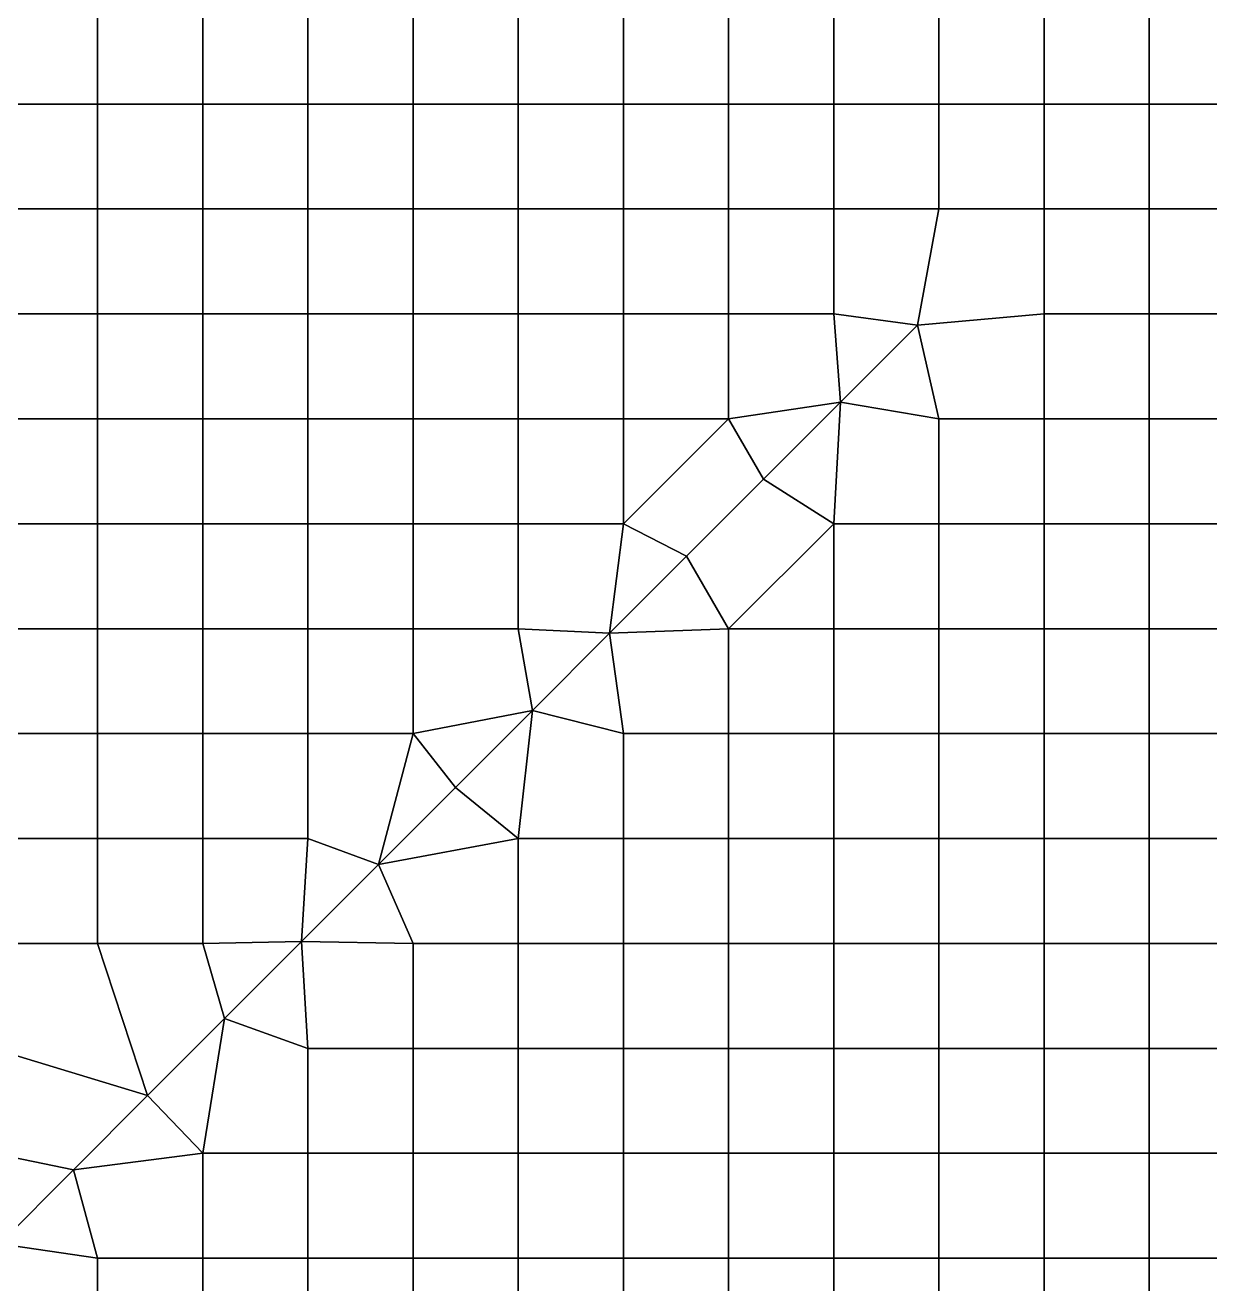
# Model space of a CAD drawing. Extents: x -13 to 39.3, y -26.5 to 20.6.
# Drawn here: x -0.25 to 5.41, y -14.12 to -8.11 of the extents above; entities that cross this region are included whole.
import ezdxf

# ---------------------------------------------------------------- set-up
doc = ezdxf.new("R2010")
doc.units = 0
doc.layers.add('BARS', color=1, linetype='CONTINUOUS')
doc.layers.add('FACES', color=5, linetype='CONTINUOUS')

msp = doc.modelspace()

# ---------------------------------------------------------------- linework, layer by layer
at = {"layer": 'BARS'}
for p, q in [((3.64296, -9.91364), (4.01066, -9.54594)), ((3.64296, -9.91364, 3.3), (4.01066, -9.54594, 3.3)), ((3.27527, -10.2813), (3.64296, -9.91364)), ((3.27527, -10.2813, 3.3), (3.64296, -9.91364, 3.3)), ((2.90757, -10.649), (3.27527, -10.2813)), ((2.90757, -10.649, 3.3), (3.27527, -10.2813, 3.3)), ((2.53988, -11.0167), (2.90757, -10.649)), ((2.53988, -11.0167, 3.3), (2.90757, -10.649, 3.3)), ((2.17218, -11.3844), (2.53988, -11.0167)), ((2.17218, -11.3844, 3.3), (2.53988, -11.0167, 3.3)), ((1.80449, -11.7521), (2.17218, -11.3844)), ((1.80449, -11.7521, 3.3), (2.17218, -11.3844, 3.3)), ((1.43679, -12.1198), (1.80449, -11.7521)), ((1.43679, -12.1198, 3.3), (1.80449, -11.7521, 3.3)), ((1.0691, -12.4875), (1.43679, -12.1198)), ((1.0691, -12.4875, 3.3), (1.43679, -12.1198, 3.3)), ((0.701401, -12.8552), (1.0691, -12.4875)), ((0.701401, -12.8552, 3.3), (1.0691, -12.4875, 3.3)), ((0.333705, -13.2229), (0.701401, -12.8552)), ((0.333705, -13.2229, 3.3), (0.701401, -12.8552, 3.3)), ((-0.019848, -13.5765), (0.333705, -13.2229)), ((-0.019848, -13.5765, 3.3), (0.333705, -13.2229, 3.3)), ((-0.373402, -13.93), (-0.019848, -13.5765)), ((-0.373402, -13.93, 3.3), (-0.019848, -13.5765, 3.3))]:
    msp.add_line(p, q, dxfattribs=at)
at = {"layer": 'FACES'}
for points in [[(0.095049, -7.99033), (-0.407065, -7.99033), (-0.407065, -8.49103), (0.095049, -8.49103)], [(0.095049, -7.99033, 3.3), (-0.407065, -7.99033, 3.3), (-0.407065, -8.49103, 3.3), (0.095049, -8.49103, 3.3)], [(0.597162, -7.99033), (0.095049, -7.99033), (0.095049, -8.49103), (0.597162, -8.49103)], [(0.597162, -7.99033, 3.3), (0.095049, -7.99033, 3.3), (0.095049, -8.49103, 3.3), (0.597162, -8.49103, 3.3)], [(1.09928, -7.99033), (0.597162, -7.99033), (0.597162, -8.49103), (1.09928, -8.49103)], [(1.09928, -7.99033, 3.3), (0.597162, -7.99033, 3.3), (0.597162, -8.49103, 3.3), (1.09928, -8.49103, 3.3)], [(1.60139, -7.99033), (1.09928, -7.99033), (1.09928, -8.49103), (1.60139, -8.49103)], [(1.60139, -7.99033, 3.3), (1.09928, -7.99033, 3.3), (1.09928, -8.49103, 3.3), (1.60139, -8.49103, 3.3)], [(2.1035, -7.99033), (1.60139, -7.99033), (1.60139, -8.49103), (2.1035, -8.49103)], [(2.1035, -7.99033, 3.3), (1.60139, -7.99033, 3.3), (1.60139, -8.49103, 3.3), (2.1035, -8.49103, 3.3)], [(2.60562, -7.99033), (2.1035, -7.99033), (2.1035, -8.49103), (2.60562, -8.49103)], [(2.60562, -7.99033, 3.3), (2.1035, -7.99033, 3.3), (2.1035, -8.49103, 3.3), (2.60562, -8.49103, 3.3)], [(3.10773, -7.99033), (2.60562, -7.99033), (2.60562, -8.49103), (3.10773, -8.49103)], [(3.10773, -7.99033, 3.3), (2.60562, -7.99033, 3.3), (2.60562, -8.49103, 3.3), (3.10773, -8.49103, 3.3)], [(3.60984, -7.99033), (3.10773, -7.99033), (3.10773, -8.49103), (3.60984, -8.49103)], [(3.60984, -7.99033, 3.3), (3.10773, -7.99033, 3.3), (3.10773, -8.49103, 3.3), (3.60984, -8.49103, 3.3)], [(4.11196, -7.99033), (3.60984, -7.99033), (3.60984, -8.49103), (4.11196, -8.49103)], [(4.11196, -7.99033, 3.3), (3.60984, -7.99033, 3.3), (3.60984, -8.49103, 3.3), (4.11196, -8.49103, 3.3)], [(4.61407, -7.99033), (4.11196, -7.99033), (4.11196, -8.49103), (4.61407, -8.49103)], [(4.61407, -7.99033, 3.3), (4.11196, -7.99033, 3.3), (4.11196, -8.49103, 3.3), (4.61407, -8.49103, 3.3)], [(5.11618, -7.99033), (4.61407, -7.99033), (4.61407, -8.49103), (5.11618, -8.49103)], [(5.11618, -7.99033, 3.3), (4.61407, -7.99033, 3.3), (4.61407, -8.49103, 3.3), (5.11618, -8.49103, 3.3)], [(5.6183, -7.99033), (5.11618, -7.99033), (5.11618, -8.49103), (5.6183, -8.49103)], [(5.6183, -7.99033, 3.3), (5.11618, -7.99033, 3.3), (5.11618, -8.49103, 3.3), (5.6183, -8.49103, 3.3)], [(0.095049, -8.49103), (-0.407065, -8.49103), (-0.407065, -8.99174), (0.095049, -8.99174)], [(0.095049, -8.49103, 3.3), (-0.407065, -8.49103, 3.3), (-0.407065, -8.99174, 3.3), (0.095049, -8.99174, 3.3)], [(0.597162, -8.49103), (0.095049, -8.49103), (0.095049, -8.99174), (0.597162, -8.99174)], [(0.597162, -8.49103, 3.3), (0.095049, -8.49103, 3.3), (0.095049, -8.99174, 3.3), (0.597162, -8.99174, 3.3)], [(1.09928, -8.49103), (0.597162, -8.49103), (0.597162, -8.99174), (1.09928, -8.99174)], [(1.09928, -8.49103, 3.3), (0.597162, -8.49103, 3.3), (0.597162, -8.99174, 3.3), (1.09928, -8.99174, 3.3)], [(1.60139, -8.49103), (1.09928, -8.49103), (1.09928, -8.99174), (1.60139, -8.99174)], [(1.60139, -8.49103, 3.3), (1.09928, -8.49103, 3.3), (1.09928, -8.99174, 3.3), (1.60139, -8.99174, 3.3)], [(2.1035, -8.49103), (1.60139, -8.49103), (1.60139, -8.99174), (2.1035, -8.99174)], [(2.1035, -8.49103, 3.3), (1.60139, -8.49103, 3.3), (1.60139, -8.99174, 3.3), (2.1035, -8.99174, 3.3)], [(2.60562, -8.49103), (2.1035, -8.49103), (2.1035, -8.99174), (2.60562, -8.99174)], [(2.60562, -8.49103, 3.3), (2.1035, -8.49103, 3.3), (2.1035, -8.99174, 3.3), (2.60562, -8.99174, 3.3)], [(3.10773, -8.49103), (2.60562, -8.49103), (2.60562, -8.99174), (3.10773, -8.99174)], [(3.10773, -8.49103, 3.3), (2.60562, -8.49103, 3.3), (2.60562, -8.99174, 3.3), (3.10773, -8.99174, 3.3)], [(3.60984, -8.49103), (3.10773, -8.49103), (3.10773, -8.99174), (3.60984, -8.99174)], [(3.60984, -8.49103, 3.3), (3.10773, -8.49103, 3.3), (3.10773, -8.99174, 3.3), (3.60984, -8.99174, 3.3)], [(4.11196, -8.49103), (3.60984, -8.49103), (3.60984, -8.99174), (4.11196, -8.99174)], [(4.11196, -8.49103, 3.3), (3.60984, -8.49103, 3.3), (3.60984, -8.99174, 3.3), (4.11196, -8.99174, 3.3)], [(4.61407, -8.49103), (4.11196, -8.49103), (4.11196, -8.99174), (4.61407, -8.99174)], [(4.61407, -8.49103, 3.3), (4.11196, -8.49103, 3.3), (4.11196, -8.99174, 3.3), (4.61407, -8.99174, 3.3)], [(5.11618, -8.49103), (4.61407, -8.49103), (4.61407, -8.99174), (5.11618, -8.99174)], [(5.11618, -8.49103, 3.3), (4.61407, -8.49103, 3.3), (4.61407, -8.99174, 3.3), (5.11618, -8.99174, 3.3)], [(5.6183, -8.49103), (5.11618, -8.49103), (5.11618, -8.99174), (5.6183, -8.99174)], [(5.6183, -8.49103, 3.3), (5.11618, -8.49103, 3.3), (5.11618, -8.99174, 3.3), (5.6183, -8.99174, 3.3)], [(0.095049, -8.99174), (-0.407065, -8.99174), (-0.407065, -9.49245), (0.095049, -9.49245)], [(0.095049, -8.99174, 3.3), (-0.407065, -8.99174, 3.3), (-0.407065, -9.49245, 3.3), (0.095049, -9.49245, 3.3)], [(0.597162, -8.99174), (0.095049, -8.99174), (0.095049, -9.49245), (0.597162, -9.49245)], [(0.597162, -8.99174, 3.3), (0.095049, -8.99174, 3.3), (0.095049, -9.49245, 3.3), (0.597162, -9.49245, 3.3)], [(1.09928, -8.99174), (0.597162, -8.99174), (0.597162, -9.49245), (1.09928, -9.49245)], [(1.09928, -8.99174, 3.3), (0.597162, -8.99174, 3.3), (0.597162, -9.49245, 3.3), (1.09928, -9.49245, 3.3)], [(1.60139, -8.99174), (1.09928, -8.99174), (1.09928, -9.49245), (1.60139, -9.49245)], [(1.60139, -8.99174, 3.3), (1.09928, -8.99174, 3.3), (1.09928, -9.49245, 3.3), (1.60139, -9.49245, 3.3)], [(2.1035, -8.99174), (1.60139, -8.99174), (1.60139, -9.49245), (2.1035, -9.49245)], [(2.1035, -8.99174, 3.3), (1.60139, -8.99174, 3.3), (1.60139, -9.49245, 3.3), (2.1035, -9.49245, 3.3)], [(2.60562, -8.99174), (2.1035, -8.99174), (2.1035, -9.49245), (2.60562, -9.49245)], [(2.60562, -8.99174, 3.3), (2.1035, -8.99174, 3.3), (2.1035, -9.49245, 3.3), (2.60562, -9.49245, 3.3)], [(3.10773, -8.99174), (2.60562, -8.99174), (2.60562, -9.49245), (3.10773, -9.49245)], [(3.10773, -8.99174, 3.3), (2.60562, -8.99174, 3.3), (2.60562, -9.49245, 3.3), (3.10773, -9.49245, 3.3)], [(3.60984, -8.99174), (3.10773, -8.99174), (3.10773, -9.49245), (3.60984, -9.49245)], [(3.60984, -8.99174, 3.3), (3.10773, -8.99174, 3.3), (3.10773, -9.49245, 3.3), (3.60984, -9.49245, 3.3)], [(4.11196, -8.99174), (3.60984, -8.99174), (3.60984, -9.49245), (4.01066, -9.54594)], [(4.11196, -8.99174, 3.3), (3.60984, -8.99174, 3.3), (3.60984, -9.49245, 3.3), (4.01066, -9.54594, 3.3)], [(4.61407, -8.99174), (4.11196, -8.99174), (4.01066, -9.54594), (4.61407, -9.49245)], [(4.61407, -8.99174, 3.3), (4.11196, -8.99174, 3.3), (4.01066, -9.54594, 3.3), (4.61407, -9.49245, 3.3)], [(5.11618, -8.99174), (4.61407, -8.99174), (4.61407, -9.49245), (5.11618, -9.49245)], [(5.11618, -8.99174, 3.3), (4.61407, -8.99174, 3.3), (4.61407, -9.49245, 3.3), (5.11618, -9.49245, 3.3)], [(5.6183, -8.99174), (5.11618, -8.99174), (5.11618, -9.49245), (5.6183, -9.49245)], [(5.6183, -8.99174, 3.3), (5.11618, -8.99174, 3.3), (5.11618, -9.49245, 3.3), (5.6183, -9.49245, 3.3)], [(0.095049, -9.49245), (-0.407065, -9.49245), (-0.407065, -9.99316), (0.095049, -9.99316)], [(0.095049, -9.49245, 3.3), (-0.407065, -9.49245, 3.3), (-0.407065, -9.99316, 3.3), (0.095049, -9.99316, 3.3)], [(0.597162, -9.49245), (0.095049, -9.49245), (0.095049, -9.99316), (0.597162, -9.99316)], [(0.597162, -9.49245, 3.3), (0.095049, -9.49245, 3.3), (0.095049, -9.99316, 3.3), (0.597162, -9.99316, 3.3)], [(1.09928, -9.49245), (0.597162, -9.49245), (0.597162, -9.99316), (1.09928, -9.99316)], [(1.09928, -9.49245, 3.3), (0.597162, -9.49245, 3.3), (0.597162, -9.99316, 3.3), (1.09928, -9.99316, 3.3)], [(1.60139, -9.49245), (1.09928, -9.49245), (1.09928, -9.99316), (1.60139, -9.99316)], [(1.60139, -9.49245, 3.3), (1.09928, -9.49245, 3.3), (1.09928, -9.99316, 3.3), (1.60139, -9.99316, 3.3)], [(2.1035, -9.49245), (1.60139, -9.49245), (1.60139, -9.99316), (2.1035, -9.99316)], [(2.1035, -9.49245, 3.3), (1.60139, -9.49245, 3.3), (1.60139, -9.99316, 3.3), (2.1035, -9.99316, 3.3)], [(2.60562, -9.49245), (2.1035, -9.49245), (2.1035, -9.99316), (2.60562, -9.99316)], [(2.60562, -9.49245, 3.3), (2.1035, -9.49245, 3.3), (2.1035, -9.99316, 3.3), (2.60562, -9.99316, 3.3)], [(3.10773, -9.49245), (2.60562, -9.49245), (2.60562, -9.99316), (3.10773, -9.99316)], [(3.10773, -9.49245, 3.3), (2.60562, -9.49245, 3.3), (2.60562, -9.99316, 3.3), (3.10773, -9.99316, 3.3)], [(3.64296, -9.91364), (3.60984, -9.49245), (3.10773, -9.49245), (3.10773, -9.99316)], [(3.64296, -9.91364, 3.3), (3.60984, -9.49245, 3.3), (3.10773, -9.49245, 3.3), (3.10773, -9.99316, 3.3)], [(4.01066, -9.54594), (3.60984, -9.49245), (3.64296, -9.91364)], [(4.01066, -9.54594, 3.3), (3.60984, -9.49245, 3.3), (3.64296, -9.91364, 3.3)], [(4.11196, -9.99316), (4.01066, -9.54594), (3.64296, -9.91364)], [(3.64296, -9.91364), (3.64296, -9.91364, 0.66), (4.01066, -9.54594, 0.66), (4.01066, -9.54594)], [(4.01066, -9.54594, 0.66), (3.64296, -9.91364, 0.66), (3.64296, -9.91364, 1.32), (4.01066, -9.54594, 1.32)], [(4.01066, -9.54594, 1.32), (3.64296, -9.91364, 1.32), (3.64296, -9.91364, 1.98), (4.01066, -9.54594, 1.98)], [(4.01066, -9.54594, 1.98), (3.64296, -9.91364, 1.98), (3.64296, -9.91364, 2.64), (4.01066, -9.54594, 2.64)], [(4.01066, -9.54594, 2.64), (3.64296, -9.91364, 2.64), (3.64296, -9.91364, 3.3), (4.01066, -9.54594, 3.3)], [(4.11196, -9.99316, 3.3), (4.01066, -9.54594, 3.3), (3.64296, -9.91364, 3.3)], [(4.61407, -9.49245), (4.01066, -9.54594), (4.11196, -9.99316), (4.61407, -9.99316)], [(4.61407, -9.49245, 3.3), (4.01066, -9.54594, 3.3), (4.11196, -9.99316, 3.3), (4.61407, -9.99316, 3.3)], [(5.11618, -9.49245), (4.61407, -9.49245), (4.61407, -9.99316), (5.11618, -9.99316)], [(5.11618, -9.49245, 3.3), (4.61407, -9.49245, 3.3), (4.61407, -9.99316, 3.3), (5.11618, -9.99316, 3.3)], [(5.6183, -9.49245), (5.11618, -9.49245), (5.11618, -9.99316), (5.6183, -9.99316)], [(5.6183, -9.49245, 3.3), (5.11618, -9.49245, 3.3), (5.11618, -9.99316, 3.3), (5.6183, -9.99316, 3.3)], [(3.27527, -10.2813), (3.64296, -9.91364), (3.10773, -9.99316)], [(3.27527, -10.2813, 3.3), (3.64296, -9.91364, 3.3), (3.10773, -9.99316, 3.3)], [(3.60984, -10.4939), (3.64296, -9.91364), (3.27527, -10.2813)], [(3.27527, -10.2813), (3.27527, -10.2813, 0.66), (3.64296, -9.91364, 0.66), (3.64296, -9.91364)], [(3.27527, -10.2813, 0.66), (3.27527, -10.2813, 1.32), (3.64296, -9.91364, 1.32), (3.64296, -9.91364, 0.66)], [(3.27527, -10.2813, 1.32), (3.27527, -10.2813, 1.98), (3.64296, -9.91364, 1.98), (3.64296, -9.91364, 1.32)], [(3.27527, -10.2813, 1.98), (3.27527, -10.2813, 2.64), (3.64296, -9.91364, 2.64), (3.64296, -9.91364, 1.98)], [(3.64296, -9.91364, 2.64), (3.27527, -10.2813, 2.64), (3.27527, -10.2813, 3.3), (3.64296, -9.91364, 3.3)], [(3.60984, -10.4939, 3.3), (3.64296, -9.91364, 3.3), (3.27527, -10.2813, 3.3)], [(4.11196, -9.99316), (3.64296, -9.91364), (3.60984, -10.4939), (4.11196, -10.4939)], [(4.11196, -9.99316, 3.3), (3.64296, -9.91364, 3.3), (3.60984, -10.4939, 3.3), (4.11196, -10.4939, 3.3)], [(0.095049, -9.99316), (-0.407065, -9.99316), (-0.407065, -10.4939), (0.095049, -10.4939)], [(0.095049, -9.99316, 3.3), (-0.407065, -9.99316, 3.3), (-0.407065, -10.4939, 3.3), (0.095049, -10.4939, 3.3)], [(0.597162, -9.99316), (0.095049, -9.99316), (0.095049, -10.4939), (0.597162, -10.4939)], [(0.597162, -9.99316, 3.3), (0.095049, -9.99316, 3.3), (0.095049, -10.4939, 3.3), (0.597162, -10.4939, 3.3)], [(1.09928, -9.99316), (0.597162, -9.99316), (0.597162, -10.4939), (1.09928, -10.4939)], [(1.09928, -9.99316, 3.3), (0.597162, -9.99316, 3.3), (0.597162, -10.4939, 3.3), (1.09928, -10.4939, 3.3)], [(1.60139, -9.99316), (1.09928, -9.99316), (1.09928, -10.4939), (1.60139, -10.4939)], [(1.60139, -9.99316, 3.3), (1.09928, -9.99316, 3.3), (1.09928, -10.4939, 3.3), (1.60139, -10.4939, 3.3)], [(2.1035, -9.99316), (1.60139, -9.99316), (1.60139, -10.4939), (2.1035, -10.4939)], [(2.1035, -9.99316, 3.3), (1.60139, -9.99316, 3.3), (1.60139, -10.4939, 3.3), (2.1035, -10.4939, 3.3)], [(2.60562, -9.99316), (2.1035, -9.99316), (2.1035, -10.4939), (2.60562, -10.4939)], [(2.60562, -9.99316, 3.3), (2.1035, -9.99316, 3.3), (2.1035, -10.4939, 3.3), (2.60562, -10.4939, 3.3)], [(2.90757, -10.649), (3.27527, -10.2813), (3.10773, -9.99316), (2.60562, -10.4939)], [(3.10773, -9.99316), (2.60562, -9.99316), (2.60562, -10.4939)], [(2.90757, -10.649, 3.3), (3.27527, -10.2813, 3.3), (3.10773, -9.99316, 3.3), (2.60562, -10.4939, 3.3)], [(3.10773, -9.99316, 3.3), (2.60562, -9.99316, 3.3), (2.60562, -10.4939, 3.3)], [(4.61407, -9.99316), (4.11196, -9.99316), (4.11196, -10.4939), (4.61407, -10.4939)], [(4.61407, -9.99316, 3.3), (4.11196, -9.99316, 3.3), (4.11196, -10.4939, 3.3), (4.61407, -10.4939, 3.3)], [(5.11618, -9.99316), (4.61407, -9.99316), (4.61407, -10.4939), (5.11618, -10.4939)], [(5.11618, -9.99316, 3.3), (4.61407, -9.99316, 3.3), (4.61407, -10.4939, 3.3), (5.11618, -10.4939, 3.3)], [(5.6183, -9.99316), (5.11618, -9.99316), (5.11618, -10.4939), (5.6183, -10.4939)], [(5.6183, -9.99316, 3.3), (5.11618, -9.99316, 3.3), (5.11618, -10.4939, 3.3), (5.6183, -10.4939, 3.3)], [(3.60984, -10.4939), (3.27527, -10.2813), (2.90757, -10.649), (3.10773, -10.9946)], [(2.90757, -10.649), (2.90757, -10.649, 0.66), (3.27527, -10.2813, 0.66), (3.27527, -10.2813)], [(2.90757, -10.649, 0.66), (2.90757, -10.649, 1.32), (3.27527, -10.2813, 1.32), (3.27527, -10.2813, 0.66)], [(2.90757, -10.649, 1.32), (2.90757, -10.649, 1.98), (3.27527, -10.2813, 1.98), (3.27527, -10.2813, 1.32)], [(2.90757, -10.649, 1.98), (2.90757, -10.649, 2.64), (3.27527, -10.2813, 2.64), (3.27527, -10.2813, 1.98)], [(3.27527, -10.2813, 2.64), (2.90757, -10.649, 2.64), (2.90757, -10.649, 3.3), (3.27527, -10.2813, 3.3)], [(3.60984, -10.4939, 3.3), (3.27527, -10.2813, 3.3), (2.90757, -10.649, 3.3), (3.10773, -10.9946, 3.3)], [(0.095049, -10.4939), (-0.407065, -10.4939), (-0.407065, -10.9946), (0.095049, -10.9946)], [(0.095049, -10.4939, 3.3), (-0.407065, -10.4939, 3.3), (-0.407065, -10.9946, 3.3), (0.095049, -10.9946, 3.3)], [(0.597162, -10.4939), (0.095049, -10.4939), (0.095049, -10.9946), (0.597162, -10.9946)], [(0.597162, -10.4939, 3.3), (0.095049, -10.4939, 3.3), (0.095049, -10.9946, 3.3), (0.597162, -10.9946, 3.3)], [(1.09928, -10.4939), (0.597162, -10.4939), (0.597162, -10.9946), (1.09928, -10.9946)], [(1.09928, -10.4939, 3.3), (0.597162, -10.4939, 3.3), (0.597162, -10.9946, 3.3), (1.09928, -10.9946, 3.3)], [(1.60139, -10.4939), (1.09928, -10.4939), (1.09928, -10.9946), (1.60139, -10.9946)], [(1.60139, -10.4939, 3.3), (1.09928, -10.4939, 3.3), (1.09928, -10.9946, 3.3), (1.60139, -10.9946, 3.3)], [(2.1035, -10.4939), (1.60139, -10.4939), (1.60139, -10.9946), (2.1035, -10.9946)], [(2.1035, -10.4939, 3.3), (1.60139, -10.4939, 3.3), (1.60139, -10.9946, 3.3), (2.1035, -10.9946, 3.3)], [(2.53988, -11.0167), (2.60562, -10.4939), (2.1035, -10.4939), (2.1035, -10.9946)], [(2.53988, -11.0167, 3.3), (2.60562, -10.4939, 3.3), (2.1035, -10.4939, 3.3), (2.1035, -10.9946, 3.3)], [(2.90757, -10.649), (2.60562, -10.4939), (2.53988, -11.0167)], [(2.90757, -10.649, 3.3), (2.60562, -10.4939, 3.3), (2.53988, -11.0167, 3.3)], [(3.60984, -10.4939), (3.10773, -10.9946), (3.60984, -10.9946)], [(3.60984, -10.4939, 3.3), (3.10773, -10.9946, 3.3), (3.60984, -10.9946, 3.3)], [(4.11196, -10.4939), (3.60984, -10.4939), (3.60984, -10.9946), (4.11196, -10.9946)], [(4.11196, -10.4939, 3.3), (3.60984, -10.4939, 3.3), (3.60984, -10.9946, 3.3), (4.11196, -10.9946, 3.3)], [(4.61407, -10.4939), (4.11196, -10.4939), (4.11196, -10.9946), (4.61407, -10.9946)], [(4.61407, -10.4939, 3.3), (4.11196, -10.4939, 3.3), (4.11196, -10.9946, 3.3), (4.61407, -10.9946, 3.3)], [(5.11618, -10.4939), (4.61407, -10.4939), (4.61407, -10.9946), (5.11618, -10.9946)], [(5.11618, -10.4939, 3.3), (4.61407, -10.4939, 3.3), (4.61407, -10.9946, 3.3), (5.11618, -10.9946, 3.3)], [(5.6183, -10.4939), (5.11618, -10.4939), (5.11618, -10.9946), (5.6183, -10.9946)], [(5.6183, -10.4939, 3.3), (5.11618, -10.4939, 3.3), (5.11618, -10.9946, 3.3), (5.6183, -10.9946, 3.3)], [(3.10773, -10.9946), (2.90757, -10.649), (2.53988, -11.0167)], [(2.53988, -11.0167), (2.53988, -11.0167, 0.66), (2.90757, -10.649, 0.66), (2.90757, -10.649)], [(2.53988, -11.0167, 0.66), (2.53988, -11.0167, 1.32), (2.90757, -10.649, 1.32), (2.90757, -10.649, 0.66)], [(2.53988, -11.0167, 1.32), (2.53988, -11.0167, 1.98), (2.90757, -10.649, 1.98), (2.90757, -10.649, 1.32)], [(2.53988, -11.0167, 1.98), (2.53988, -11.0167, 2.64), (2.90757, -10.649, 2.64), (2.90757, -10.649, 1.98)], [(2.90757, -10.649, 2.64), (2.53988, -11.0167, 2.64), (2.53988, -11.0167, 3.3), (2.90757, -10.649, 3.3)], [(3.10773, -10.9946, 3.3), (2.90757, -10.649, 3.3), (2.53988, -11.0167, 3.3)], [(0.095049, -10.9946), (-0.407065, -10.9946), (-0.407065, -11.4953), (0.095049, -11.4953)], [(0.095049, -10.9946, 3.3), (-0.407065, -10.9946, 3.3), (-0.407065, -11.4953, 3.3), (0.095049, -11.4953, 3.3)], [(0.597162, -10.9946), (0.095049, -10.9946), (0.095049, -11.4953), (0.597162, -11.4953)], [(0.597162, -10.9946, 3.3), (0.095049, -10.9946, 3.3), (0.095049, -11.4953, 3.3), (0.597162, -11.4953, 3.3)], [(1.09928, -10.9946), (0.597162, -10.9946), (0.597162, -11.4953), (1.09928, -11.4953)], [(1.09928, -10.9946, 3.3), (0.597162, -10.9946, 3.3), (0.597162, -11.4953, 3.3), (1.09928, -11.4953, 3.3)], [(1.60139, -10.9946), (1.09928, -10.9946), (1.09928, -11.4953), (1.60139, -11.4953)], [(1.60139, -10.9946, 3.3), (1.09928, -10.9946, 3.3), (1.09928, -11.4953, 3.3), (1.60139, -11.4953, 3.3)], [(2.17218, -11.3844), (2.1035, -10.9946), (1.60139, -10.9946), (1.60139, -11.4953)], [(2.17218, -11.3844, 3.3), (2.1035, -10.9946, 3.3), (1.60139, -10.9946, 3.3), (1.60139, -11.4953, 3.3)], [(2.17218, -11.3844), (2.53988, -11.0167), (2.1035, -10.9946)], [(2.17218, -11.3844, 3.3), (2.53988, -11.0167, 3.3), (2.1035, -10.9946, 3.3)], [(2.60562, -11.4953), (2.53988, -11.0167), (2.17218, -11.3844)], [(2.17218, -11.3844), (2.17218, -11.3844, 0.66), (2.53988, -11.0167, 0.66), (2.53988, -11.0167)], [(2.17218, -11.3844, 0.66), (2.17218, -11.3844, 1.32), (2.53988, -11.0167, 1.32), (2.53988, -11.0167, 0.66)], [(2.17218, -11.3844, 1.32), (2.17218, -11.3844, 1.98), (2.53988, -11.0167, 1.98), (2.53988, -11.0167, 1.32)], [(2.17218, -11.3844, 1.98), (2.17218, -11.3844, 2.64), (2.53988, -11.0167, 2.64), (2.53988, -11.0167, 1.98)], [(2.53988, -11.0167, 2.64), (2.17218, -11.3844, 2.64), (2.17218, -11.3844, 3.3), (2.53988, -11.0167, 3.3)], [(2.60562, -11.4953, 3.3), (2.53988, -11.0167, 3.3), (2.17218, -11.3844, 3.3)], [(3.10773, -10.9946), (2.53988, -11.0167), (2.60562, -11.4953), (3.10773, -11.4953)], [(3.10773, -10.9946, 3.3), (2.53988, -11.0167, 3.3), (2.60562, -11.4953, 3.3), (3.10773, -11.4953, 3.3)], [(3.60984, -10.9946), (3.10773, -10.9946), (3.10773, -11.4953), (3.60984, -11.4953)], [(3.60984, -10.9946, 3.3), (3.10773, -10.9946, 3.3), (3.10773, -11.4953, 3.3), (3.60984, -11.4953, 3.3)], [(4.11196, -10.9946), (3.60984, -10.9946), (3.60984, -11.4953), (4.11196, -11.4953)], [(4.11196, -10.9946, 3.3), (3.60984, -10.9946, 3.3), (3.60984, -11.4953, 3.3), (4.11196, -11.4953, 3.3)], [(4.61407, -10.9946), (4.11196, -10.9946), (4.11196, -11.4953), (4.61407, -11.4953)], [(4.61407, -10.9946, 3.3), (4.11196, -10.9946, 3.3), (4.11196, -11.4953, 3.3), (4.61407, -11.4953, 3.3)], [(5.11618, -10.9946), (4.61407, -10.9946), (4.61407, -11.4953), (5.11618, -11.4953)], [(5.11618, -10.9946, 3.3), (4.61407, -10.9946, 3.3), (4.61407, -11.4953, 3.3), (5.11618, -11.4953, 3.3)], [(5.6183, -10.9946), (5.11618, -10.9946), (5.11618, -11.4953), (5.6183, -11.4953)], [(5.6183, -10.9946, 3.3), (5.11618, -10.9946, 3.3), (5.11618, -11.4953, 3.3), (5.6183, -11.4953, 3.3)], [(1.80449, -11.7521), (2.17218, -11.3844), (1.60139, -11.4953)], [(1.80449, -11.7521, 3.3), (2.17218, -11.3844, 3.3), (1.60139, -11.4953, 3.3)], [(2.1035, -11.996), (2.17218, -11.3844), (1.80449, -11.7521)], [(1.80449, -11.7521), (1.80449, -11.7521, 0.66), (2.17218, -11.3844, 0.66), (2.17218, -11.3844)], [(1.80449, -11.7521, 0.66), (1.80449, -11.7521, 1.32), (2.17218, -11.3844, 1.32), (2.17218, -11.3844, 0.66)], [(1.80449, -11.7521, 1.32), (1.80449, -11.7521, 1.98), (2.17218, -11.3844, 1.98), (2.17218, -11.3844, 1.32)], [(1.80449, -11.7521, 1.98), (1.80449, -11.7521, 2.64), (2.17218, -11.3844, 2.64), (2.17218, -11.3844, 1.98)], [(2.17218, -11.3844, 2.64), (1.80449, -11.7521, 2.64), (1.80449, -11.7521, 3.3), (2.17218, -11.3844, 3.3)], [(2.1035, -11.996, 3.3), (2.17218, -11.3844, 3.3), (1.80449, -11.7521, 3.3)], [(2.60562, -11.4953), (2.17218, -11.3844), (2.1035, -11.996), (2.60562, -11.996)], [(2.60562, -11.4953, 3.3), (2.17218, -11.3844, 3.3), (2.1035, -11.996, 3.3), (2.60562, -11.996, 3.3)], [(0.095049, -11.4953), (-0.407065, -11.4953), (-0.407065, -11.996), (0.095049, -11.996)], [(0.095049, -11.4953, 3.3), (-0.407065, -11.4953, 3.3), (-0.407065, -11.996, 3.3), (0.095049, -11.996, 3.3)], [(0.597162, -11.4953), (0.095049, -11.4953), (0.095049, -11.996), (0.597162, -11.996)], [(0.597162, -11.4953, 3.3), (0.095049, -11.4953, 3.3), (0.095049, -11.996, 3.3), (0.597162, -11.996, 3.3)], [(1.09928, -11.4953), (0.597162, -11.4953), (0.597162, -11.996), (1.09928, -11.996)], [(1.09928, -11.4953, 3.3), (0.597162, -11.4953, 3.3), (0.597162, -11.996, 3.3), (1.09928, -11.996, 3.3)], [(1.43679, -12.1198), (1.60139, -11.4953), (1.09928, -11.4953), (1.09928, -11.996)], [(1.43679, -12.1198, 3.3), (1.60139, -11.4953, 3.3), (1.09928, -11.4953, 3.3), (1.09928, -11.996, 3.3)], [(1.43679, -12.1198), (1.80449, -11.7521), (1.60139, -11.4953)], [(1.43679, -12.1198, 3.3), (1.80449, -11.7521, 3.3), (1.60139, -11.4953, 3.3)], [(3.10773, -11.4953), (2.60562, -11.4953), (2.60562, -11.996), (3.10773, -11.996)], [(3.10773, -11.4953, 3.3), (2.60562, -11.4953, 3.3), (2.60562, -11.996, 3.3), (3.10773, -11.996, 3.3)], [(3.60984, -11.4953), (3.10773, -11.4953), (3.10773, -11.996), (3.60984, -11.996)], [(3.60984, -11.4953, 3.3), (3.10773, -11.4953, 3.3), (3.10773, -11.996, 3.3), (3.60984, -11.996, 3.3)], [(4.11196, -11.4953), (3.60984, -11.4953), (3.60984, -11.996), (4.11196, -11.996)], [(4.11196, -11.4953, 3.3), (3.60984, -11.4953, 3.3), (3.60984, -11.996, 3.3), (4.11196, -11.996, 3.3)], [(4.61407, -11.4953), (4.11196, -11.4953), (4.11196, -11.996), (4.61407, -11.996)], [(4.61407, -11.4953, 3.3), (4.11196, -11.4953, 3.3), (4.11196, -11.996, 3.3), (4.61407, -11.996, 3.3)], [(5.11618, -11.4953), (4.61407, -11.4953), (4.61407, -11.996), (5.11618, -11.996)], [(5.11618, -11.4953, 3.3), (4.61407, -11.4953, 3.3), (4.61407, -11.996, 3.3), (5.11618, -11.996, 3.3)], [(5.6183, -11.4953), (5.11618, -11.4953), (5.11618, -11.996), (5.6183, -11.996)], [(5.6183, -11.4953, 3.3), (5.11618, -11.4953, 3.3), (5.11618, -11.996, 3.3), (5.6183, -11.996, 3.3)], [(2.1035, -11.996), (1.80449, -11.7521), (1.43679, -12.1198)], [(1.43679, -12.1198), (1.43679, -12.1198, 0.66), (1.80449, -11.7521, 0.66), (1.80449, -11.7521)], [(1.43679, -12.1198, 0.66), (1.43679, -12.1198, 1.32), (1.80449, -11.7521, 1.32), (1.80449, -11.7521, 0.66)], [(1.43679, -12.1198, 1.32), (1.43679, -12.1198, 1.98), (1.80449, -11.7521, 1.98), (1.80449, -11.7521, 1.32)], [(1.43679, -12.1198, 1.98), (1.43679, -12.1198, 2.64), (1.80449, -11.7521, 2.64), (1.80449, -11.7521, 1.98)], [(1.80449, -11.7521, 2.64), (1.43679, -12.1198, 2.64), (1.43679, -12.1198, 3.3), (1.80449, -11.7521, 3.3)], [(2.1035, -11.996, 3.3), (1.80449, -11.7521, 3.3), (1.43679, -12.1198, 3.3)], [(0.095049, -11.996), (-0.407065, -11.996), (-0.407065, -12.4967), (0.095049, -12.4967)], [(0.095049, -11.996, 3.3), (-0.407065, -11.996, 3.3), (-0.407065, -12.4967, 3.3), (0.095049, -12.4967, 3.3)], [(0.597162, -11.996), (0.095049, -11.996), (0.095049, -12.4967), (0.597162, -12.4967)], [(0.597162, -11.996, 3.3), (0.095049, -11.996, 3.3), (0.095049, -12.4967, 3.3), (0.597162, -12.4967, 3.3)], [(1.0691, -12.4875), (1.09928, -11.996), (0.597162, -11.996), (0.597162, -12.4967)], [(1.0691, -12.4875, 3.3), (1.09928, -11.996, 3.3), (0.597162, -11.996, 3.3), (0.597162, -12.4967, 3.3)], [(1.43679, -12.1198), (1.09928, -11.996), (1.0691, -12.4875)], [(1.43679, -12.1198, 3.3), (1.09928, -11.996, 3.3), (1.0691, -12.4875, 3.3)], [(2.1035, -11.996), (1.43679, -12.1198), (1.60139, -12.4967), (2.1035, -12.4967)], [(2.1035, -11.996, 3.3), (1.43679, -12.1198, 3.3), (1.60139, -12.4967, 3.3), (2.1035, -12.4967, 3.3)], [(2.60562, -11.996), (2.1035, -11.996), (2.1035, -12.4967), (2.60562, -12.4967)], [(2.60562, -11.996, 3.3), (2.1035, -11.996, 3.3), (2.1035, -12.4967, 3.3), (2.60562, -12.4967, 3.3)], [(3.10773, -11.996), (2.60562, -11.996), (2.60562, -12.4967), (3.10773, -12.4967)], [(3.10773, -11.996, 3.3), (2.60562, -11.996, 3.3), (2.60562, -12.4967, 3.3), (3.10773, -12.4967, 3.3)], [(3.60984, -11.996), (3.10773, -11.996), (3.10773, -12.4967), (3.60984, -12.4967)], [(3.60984, -11.996, 3.3), (3.10773, -11.996, 3.3), (3.10773, -12.4967, 3.3), (3.60984, -12.4967, 3.3)], [(4.11196, -11.996), (3.60984, -11.996), (3.60984, -12.4967), (4.11196, -12.4967)], [(4.11196, -11.996, 3.3), (3.60984, -11.996, 3.3), (3.60984, -12.4967, 3.3), (4.11196, -12.4967, 3.3)], [(4.61407, -11.996), (4.11196, -11.996), (4.11196, -12.4967), (4.61407, -12.4967)], [(4.61407, -11.996, 3.3), (4.11196, -11.996, 3.3), (4.11196, -12.4967, 3.3), (4.61407, -12.4967, 3.3)], [(5.11618, -11.996), (4.61407, -11.996), (4.61407, -12.4967), (5.11618, -12.4967)], [(5.11618, -11.996, 3.3), (4.61407, -11.996, 3.3), (4.61407, -12.4967, 3.3), (5.11618, -12.4967, 3.3)], [(5.6183, -11.996), (5.11618, -11.996), (5.11618, -12.4967), (5.6183, -12.4967)], [(5.6183, -11.996, 3.3), (5.11618, -11.996, 3.3), (5.11618, -12.4967, 3.3), (5.6183, -12.4967, 3.3)], [(1.60139, -12.4967), (1.43679, -12.1198), (1.0691, -12.4875)], [(1.0691, -12.4875), (1.0691, -12.4875, 0.66), (1.43679, -12.1198, 0.66), (1.43679, -12.1198)], [(1.0691, -12.4875, 0.66), (1.0691, -12.4875, 1.32), (1.43679, -12.1198, 1.32), (1.43679, -12.1198, 0.66)], [(1.0691, -12.4875, 1.32), (1.0691, -12.4875, 1.98), (1.43679, -12.1198, 1.98), (1.43679, -12.1198, 1.32)], [(1.0691, -12.4875, 1.98), (1.0691, -12.4875, 2.64), (1.43679, -12.1198, 2.64), (1.43679, -12.1198, 1.98)], [(1.43679, -12.1198, 2.64), (1.0691, -12.4875, 2.64), (1.0691, -12.4875, 3.3), (1.43679, -12.1198, 3.3)], [(1.60139, -12.4967, 3.3), (1.43679, -12.1198, 3.3), (1.0691, -12.4875, 3.3)], [(0.701401, -12.8552), (1.0691, -12.4875), (0.597162, -12.4967)], [(0.701401, -12.8552, 3.3), (1.0691, -12.4875, 3.3), (0.597162, -12.4967, 3.3)], [(1.09928, -12.9974), (1.0691, -12.4875), (0.701401, -12.8552)], [(0.701401, -12.8552), (0.701401, -12.8552, 0.66), (1.0691, -12.4875, 0.66), (1.0691, -12.4875)], [(0.701401, -12.8552, 0.66), (0.701401, -12.8552, 1.32), (1.0691, -12.4875, 1.32), (1.0691, -12.4875, 0.66)], [(0.701401, -12.8552, 1.32), (0.701401, -12.8552, 1.98), (1.0691, -12.4875, 1.98), (1.0691, -12.4875, 1.32)], [(0.701401, -12.8552, 1.98), (0.701401, -12.8552, 2.64), (1.0691, -12.4875, 2.64), (1.0691, -12.4875, 1.98)], [(1.0691, -12.4875, 2.64), (0.701401, -12.8552, 2.64), (0.701401, -12.8552, 3.3), (1.0691, -12.4875, 3.3)], [(1.09928, -12.9974, 3.3), (1.0691, -12.4875, 3.3), (0.701401, -12.8552, 3.3)], [(1.60139, -12.4967), (1.0691, -12.4875), (1.09928, -12.9974), (1.60139, -12.9974)], [(1.60139, -12.4967, 3.3), (1.0691, -12.4875, 3.3), (1.09928, -12.9974, 3.3), (1.60139, -12.9974, 3.3)], [(0.333705, -13.2229), (0.095049, -12.4967), (-0.407065, -12.4967), (-0.407065, -12.9974)], [(0.333705, -13.2229, 3.3), (0.095049, -12.4967, 3.3), (-0.407065, -12.4967, 3.3), (-0.407065, -12.9974, 3.3)], [(0.701401, -12.8552), (0.597162, -12.4967), (0.095049, -12.4967), (0.333705, -13.2229)], [(0.701401, -12.8552, 3.3), (0.597162, -12.4967, 3.3), (0.095049, -12.4967, 3.3), (0.333705, -13.2229, 3.3)], [(2.1035, -12.4967), (1.60139, -12.4967), (1.60139, -12.9974), (2.1035, -12.9974)], [(2.1035, -12.4967, 3.3), (1.60139, -12.4967, 3.3), (1.60139, -12.9974, 3.3), (2.1035, -12.9974, 3.3)], [(2.60562, -12.4967), (2.1035, -12.4967), (2.1035, -12.9974), (2.60562, -12.9974)], [(2.60562, -12.4967, 3.3), (2.1035, -12.4967, 3.3), (2.1035, -12.9974, 3.3), (2.60562, -12.9974, 3.3)], [(3.10773, -12.4967), (2.60562, -12.4967), (2.60562, -12.9974), (3.10773, -12.9974)], [(3.10773, -12.4967, 3.3), (2.60562, -12.4967, 3.3), (2.60562, -12.9974, 3.3), (3.10773, -12.9974, 3.3)], [(3.60984, -12.4967), (3.10773, -12.4967), (3.10773, -12.9974), (3.60984, -12.9974)], [(3.60984, -12.4967, 3.3), (3.10773, -12.4967, 3.3), (3.10773, -12.9974, 3.3), (3.60984, -12.9974, 3.3)], [(4.11196, -12.4967), (3.60984, -12.4967), (3.60984, -12.9974), (4.11196, -12.9974)], [(4.11196, -12.4967, 3.3), (3.60984, -12.4967, 3.3), (3.60984, -12.9974, 3.3), (4.11196, -12.9974, 3.3)], [(4.61407, -12.4967), (4.11196, -12.4967), (4.11196, -12.9974), (4.61407, -12.9974)], [(4.61407, -12.4967, 3.3), (4.11196, -12.4967, 3.3), (4.11196, -12.9974, 3.3), (4.61407, -12.9974, 3.3)], [(5.11618, -12.4967), (4.61407, -12.4967), (4.61407, -12.9974), (5.11618, -12.9974)], [(5.11618, -12.4967, 3.3), (4.61407, -12.4967, 3.3), (4.61407, -12.9974, 3.3), (5.11618, -12.9974, 3.3)], [(5.6183, -12.4967), (5.11618, -12.4967), (5.11618, -12.9974), (5.6183, -12.9974)], [(5.6183, -12.4967, 3.3), (5.11618, -12.4967, 3.3), (5.11618, -12.9974, 3.3), (5.6183, -12.9974, 3.3)], [(0.597162, -13.4981), (0.701401, -12.8552), (0.333705, -13.2229)], [(0.333705, -13.2229), (0.333705, -13.2229, 0.66), (0.701401, -12.8552, 0.66), (0.701401, -12.8552)], [(0.333705, -13.2229, 0.66), (0.333705, -13.2229, 1.32), (0.701401, -12.8552, 1.32), (0.701401, -12.8552, 0.66)], [(0.333705, -13.2229, 1.32), (0.333705, -13.2229, 1.98), (0.701401, -12.8552, 1.98), (0.701401, -12.8552, 1.32)], [(0.333705, -13.2229, 1.98), (0.333705, -13.2229, 2.64), (0.701401, -12.8552, 2.64), (0.701401, -12.8552, 1.98)], [(0.701401, -12.8552, 2.64), (0.333705, -13.2229, 2.64), (0.333705, -13.2229, 3.3), (0.701401, -12.8552, 3.3)], [(0.597162, -13.4981, 3.3), (0.701401, -12.8552, 3.3), (0.333705, -13.2229, 3.3)], [(1.09928, -12.9974), (0.701401, -12.8552), (0.597162, -13.4981), (1.09928, -13.4981)], [(1.09928, -12.9974, 3.3), (0.701401, -12.8552, 3.3), (0.597162, -13.4981, 3.3), (1.09928, -13.4981, 3.3)], [(-0.019848, -13.5765), (0.333705, -13.2229), (-0.407065, -12.9974), (-0.407065, -13.4981)], [(-0.019848, -13.5765, 3.3), (0.333705, -13.2229, 3.3), (-0.407065, -12.9974, 3.3), (-0.407065, -13.4981, 3.3)], [(1.60139, -12.9974), (1.09928, -12.9974), (1.09928, -13.4981), (1.60139, -13.4981)], [(1.60139, -12.9974, 3.3), (1.09928, -12.9974, 3.3), (1.09928, -13.4981, 3.3), (1.60139, -13.4981, 3.3)], [(2.1035, -12.9974), (1.60139, -12.9974), (1.60139, -13.4981), (2.1035, -13.4981)], [(2.1035, -12.9974, 3.3), (1.60139, -12.9974, 3.3), (1.60139, -13.4981, 3.3), (2.1035, -13.4981, 3.3)], [(2.60562, -12.9974), (2.1035, -12.9974), (2.1035, -13.4981), (2.60562, -13.4981)], [(2.60562, -12.9974, 3.3), (2.1035, -12.9974, 3.3), (2.1035, -13.4981, 3.3), (2.60562, -13.4981, 3.3)], [(3.10773, -12.9974), (2.60562, -12.9974), (2.60562, -13.4981), (3.10773, -13.4981)], [(3.10773, -12.9974, 3.3), (2.60562, -12.9974, 3.3), (2.60562, -13.4981, 3.3), (3.10773, -13.4981, 3.3)], [(3.60984, -12.9974), (3.10773, -12.9974), (3.10773, -13.4981), (3.60984, -13.4981)], [(3.60984, -12.9974, 3.3), (3.10773, -12.9974, 3.3), (3.10773, -13.4981, 3.3), (3.60984, -13.4981, 3.3)], [(4.11196, -12.9974), (3.60984, -12.9974), (3.60984, -13.4981), (4.11196, -13.4981)], [(4.11196, -12.9974, 3.3), (3.60984, -12.9974, 3.3), (3.60984, -13.4981, 3.3), (4.11196, -13.4981, 3.3)], [(4.61407, -12.9974), (4.11196, -12.9974), (4.11196, -13.4981), (4.61407, -13.4981)], [(4.61407, -12.9974, 3.3), (4.11196, -12.9974, 3.3), (4.11196, -13.4981, 3.3), (4.61407, -13.4981, 3.3)], [(5.11618, -12.9974), (4.61407, -12.9974), (4.61407, -13.4981), (5.11618, -13.4981)], [(5.11618, -12.9974, 3.3), (4.61407, -12.9974, 3.3), (4.61407, -13.4981, 3.3), (5.11618, -13.4981, 3.3)], [(5.6183, -12.9974), (5.11618, -12.9974), (5.11618, -13.4981), (5.6183, -13.4981)], [(5.6183, -12.9974, 3.3), (5.11618, -12.9974, 3.3), (5.11618, -13.4981, 3.3), (5.6183, -13.4981, 3.3)], [(0.597162, -13.4981), (0.333705, -13.2229), (-0.019848, -13.5765)], [(-0.019848, -13.5765), (-0.019848, -13.5765, 0.66), (0.333705, -13.2229, 0.66), (0.333705, -13.2229)], [(-0.019848, -13.5765, 0.66), (-0.019848, -13.5765, 1.32), (0.333705, -13.2229, 1.32), (0.333705, -13.2229, 0.66)], [(-0.019848, -13.5765, 1.32), (-0.019848, -13.5765, 1.98), (0.333705, -13.2229, 1.98), (0.333705, -13.2229, 1.32)], [(-0.019848, -13.5765, 1.98), (-0.019848, -13.5765, 2.64), (0.333705, -13.2229, 2.64), (0.333705, -13.2229, 1.98)], [(0.333705, -13.2229, 2.64), (-0.019848, -13.5765, 2.64), (-0.019848, -13.5765, 3.3), (0.333705, -13.2229, 3.3)], [(0.597162, -13.4981, 3.3), (0.333705, -13.2229, 3.3), (-0.019848, -13.5765, 3.3)], [(-0.019848, -13.5765), (-0.407065, -13.4981), (-0.373402, -13.93)], [(-0.019848, -13.5765, 3.3), (-0.407065, -13.4981, 3.3), (-0.373402, -13.93, 3.3)], [(0.597162, -13.4981), (-0.019848, -13.5765), (0.095049, -13.9988), (0.597162, -13.9988)], [(0.597162, -13.4981, 3.3), (-0.019848, -13.5765, 3.3), (0.095049, -13.9988, 3.3), (0.597162, -13.9988, 3.3)], [(1.09928, -13.4981), (0.597162, -13.4981), (0.597162, -13.9988), (1.09928, -13.9988)], [(1.09928, -13.4981, 3.3), (0.597162, -13.4981, 3.3), (0.597162, -13.9988, 3.3), (1.09928, -13.9988, 3.3)], [(1.60139, -13.4981), (1.09928, -13.4981), (1.09928, -13.9988), (1.60139, -13.9988)], [(1.60139, -13.4981, 3.3), (1.09928, -13.4981, 3.3), (1.09928, -13.9988, 3.3), (1.60139, -13.9988, 3.3)], [(2.1035, -13.4981), (1.60139, -13.4981), (1.60139, -13.9988), (2.1035, -13.9988)], [(2.1035, -13.4981, 3.3), (1.60139, -13.4981, 3.3), (1.60139, -13.9988, 3.3), (2.1035, -13.9988, 3.3)], [(2.60562, -13.4981), (2.1035, -13.4981), (2.1035, -13.9988), (2.60562, -13.9988)], [(2.60562, -13.4981, 3.3), (2.1035, -13.4981, 3.3), (2.1035, -13.9988, 3.3), (2.60562, -13.9988, 3.3)], [(3.10773, -13.4981), (2.60562, -13.4981), (2.60562, -13.9988), (3.10773, -13.9988)], [(3.10773, -13.4981, 3.3), (2.60562, -13.4981, 3.3), (2.60562, -13.9988, 3.3), (3.10773, -13.9988, 3.3)], [(3.60984, -13.4981), (3.10773, -13.4981), (3.10773, -13.9988), (3.60984, -13.9988)], [(3.60984, -13.4981, 3.3), (3.10773, -13.4981, 3.3), (3.10773, -13.9988, 3.3), (3.60984, -13.9988, 3.3)], [(4.11196, -13.4981), (3.60984, -13.4981), (3.60984, -13.9988), (4.11196, -13.9988)], [(4.11196, -13.4981, 3.3), (3.60984, -13.4981, 3.3), (3.60984, -13.9988, 3.3), (4.11196, -13.9988, 3.3)], [(4.61407, -13.4981), (4.11196, -13.4981), (4.11196, -13.9988), (4.61407, -13.9988)], [(4.61407, -13.4981, 3.3), (4.11196, -13.4981, 3.3), (4.11196, -13.9988, 3.3), (4.61407, -13.9988, 3.3)], [(5.11618, -13.4981), (4.61407, -13.4981), (4.61407, -13.9988), (5.11618, -13.9988)], [(5.11618, -13.4981, 3.3), (4.61407, -13.4981, 3.3), (4.61407, -13.9988, 3.3), (5.11618, -13.9988, 3.3)], [(5.6183, -13.4981), (5.11618, -13.4981), (5.11618, -13.9988), (5.6183, -13.9988)], [(5.6183, -13.4981, 3.3), (5.11618, -13.4981, 3.3), (5.11618, -13.9988, 3.3), (5.6183, -13.9988, 3.3)], [(0.095049, -13.9988), (-0.019848, -13.5765), (-0.373402, -13.93)], [(-0.373402, -13.93), (-0.373402, -13.93, 0.66), (-0.019848, -13.5765, 0.66), (-0.019848, -13.5765)], [(-0.373402, -13.93, 0.66), (-0.373402, -13.93, 1.32), (-0.019848, -13.5765, 1.32), (-0.019848, -13.5765, 0.66)], [(-0.373402, -13.93, 1.32), (-0.373402, -13.93, 1.98), (-0.019848, -13.5765, 1.98), (-0.019848, -13.5765, 1.32)], [(-0.373402, -13.93, 1.98), (-0.373402, -13.93, 2.64), (-0.019848, -13.5765, 2.64), (-0.019848, -13.5765, 1.98)], [(-0.019848, -13.5765, 2.64), (-0.373402, -13.93, 2.64), (-0.373402, -13.93, 3.3), (-0.019848, -13.5765, 3.3)], [(0.095049, -13.9988, 3.3), (-0.019848, -13.5765, 3.3), (-0.373402, -13.93, 3.3)], [(0.095049, -13.9988), (-0.373402, -13.93), (-0.407065, -14.4995), (0.095049, -14.4995)], [(0.095049, -13.9988, 3.3), (-0.373402, -13.93, 3.3), (-0.407065, -14.4995, 3.3), (0.095049, -14.4995, 3.3)], [(0.597162, -13.9988), (0.095049, -13.9988), (0.095049, -14.4995), (0.597162, -14.4995)], [(0.597162, -13.9988, 3.3), (0.095049, -13.9988, 3.3), (0.095049, -14.4995, 3.3), (0.597162, -14.4995, 3.3)], [(1.09928, -13.9988), (0.597162, -13.9988), (0.597162, -14.4995), (1.09928, -14.4995)], [(1.09928, -13.9988, 3.3), (0.597162, -13.9988, 3.3), (0.597162, -14.4995, 3.3), (1.09928, -14.4995, 3.3)], [(1.60139, -13.9988), (1.09928, -13.9988), (1.09928, -14.4995), (1.60139, -14.4995)], [(1.60139, -13.9988, 3.3), (1.09928, -13.9988, 3.3), (1.09928, -14.4995, 3.3), (1.60139, -14.4995, 3.3)], [(2.1035, -13.9988), (1.60139, -13.9988), (1.60139, -14.4995), (2.1035, -14.4995)], [(2.1035, -13.9988, 3.3), (1.60139, -13.9988, 3.3), (1.60139, -14.4995, 3.3), (2.1035, -14.4995, 3.3)], [(2.60562, -13.9988), (2.1035, -13.9988), (2.1035, -14.4995), (2.60562, -14.4995)], [(2.60562, -13.9988, 3.3), (2.1035, -13.9988, 3.3), (2.1035, -14.4995, 3.3), (2.60562, -14.4995, 3.3)], [(3.10773, -13.9988), (2.60562, -13.9988), (2.60562, -14.4995), (3.10773, -14.4995)], [(3.10773, -13.9988, 3.3), (2.60562, -13.9988, 3.3), (2.60562, -14.4995, 3.3), (3.10773, -14.4995, 3.3)], [(3.60984, -13.9988), (3.10773, -13.9988), (3.10773, -14.4995), (3.60984, -14.4995)], [(3.60984, -13.9988, 3.3), (3.10773, -13.9988, 3.3), (3.10773, -14.4995, 3.3), (3.60984, -14.4995, 3.3)], [(4.11196, -13.9988), (3.60984, -13.9988), (3.60984, -14.4995), (4.11196, -14.4995)], [(4.11196, -13.9988, 3.3), (3.60984, -13.9988, 3.3), (3.60984, -14.4995, 3.3), (4.11196, -14.4995, 3.3)], [(4.61407, -13.9988), (4.11196, -13.9988), (4.11196, -14.4995), (4.61407, -14.4995)], [(4.61407, -13.9988, 3.3), (4.11196, -13.9988, 3.3), (4.11196, -14.4995, 3.3), (4.61407, -14.4995, 3.3)], [(5.11618, -13.9988), (4.61407, -13.9988), (4.61407, -14.4995), (5.11618, -14.4995)], [(5.11618, -13.9988, 3.3), (4.61407, -13.9988, 3.3), (4.61407, -14.4995, 3.3), (5.11618, -14.4995, 3.3)], [(5.6183, -13.9988), (5.11618, -13.9988), (5.11618, -14.4995), (5.6183, -14.4995)], [(5.6183, -13.9988, 3.3), (5.11618, -13.9988, 3.3), (5.11618, -14.4995, 3.3), (5.6183, -14.4995, 3.3)]]:
    msp.add_3dface(points, dxfattribs=at)

doc.saveas('drawing.dxf')
